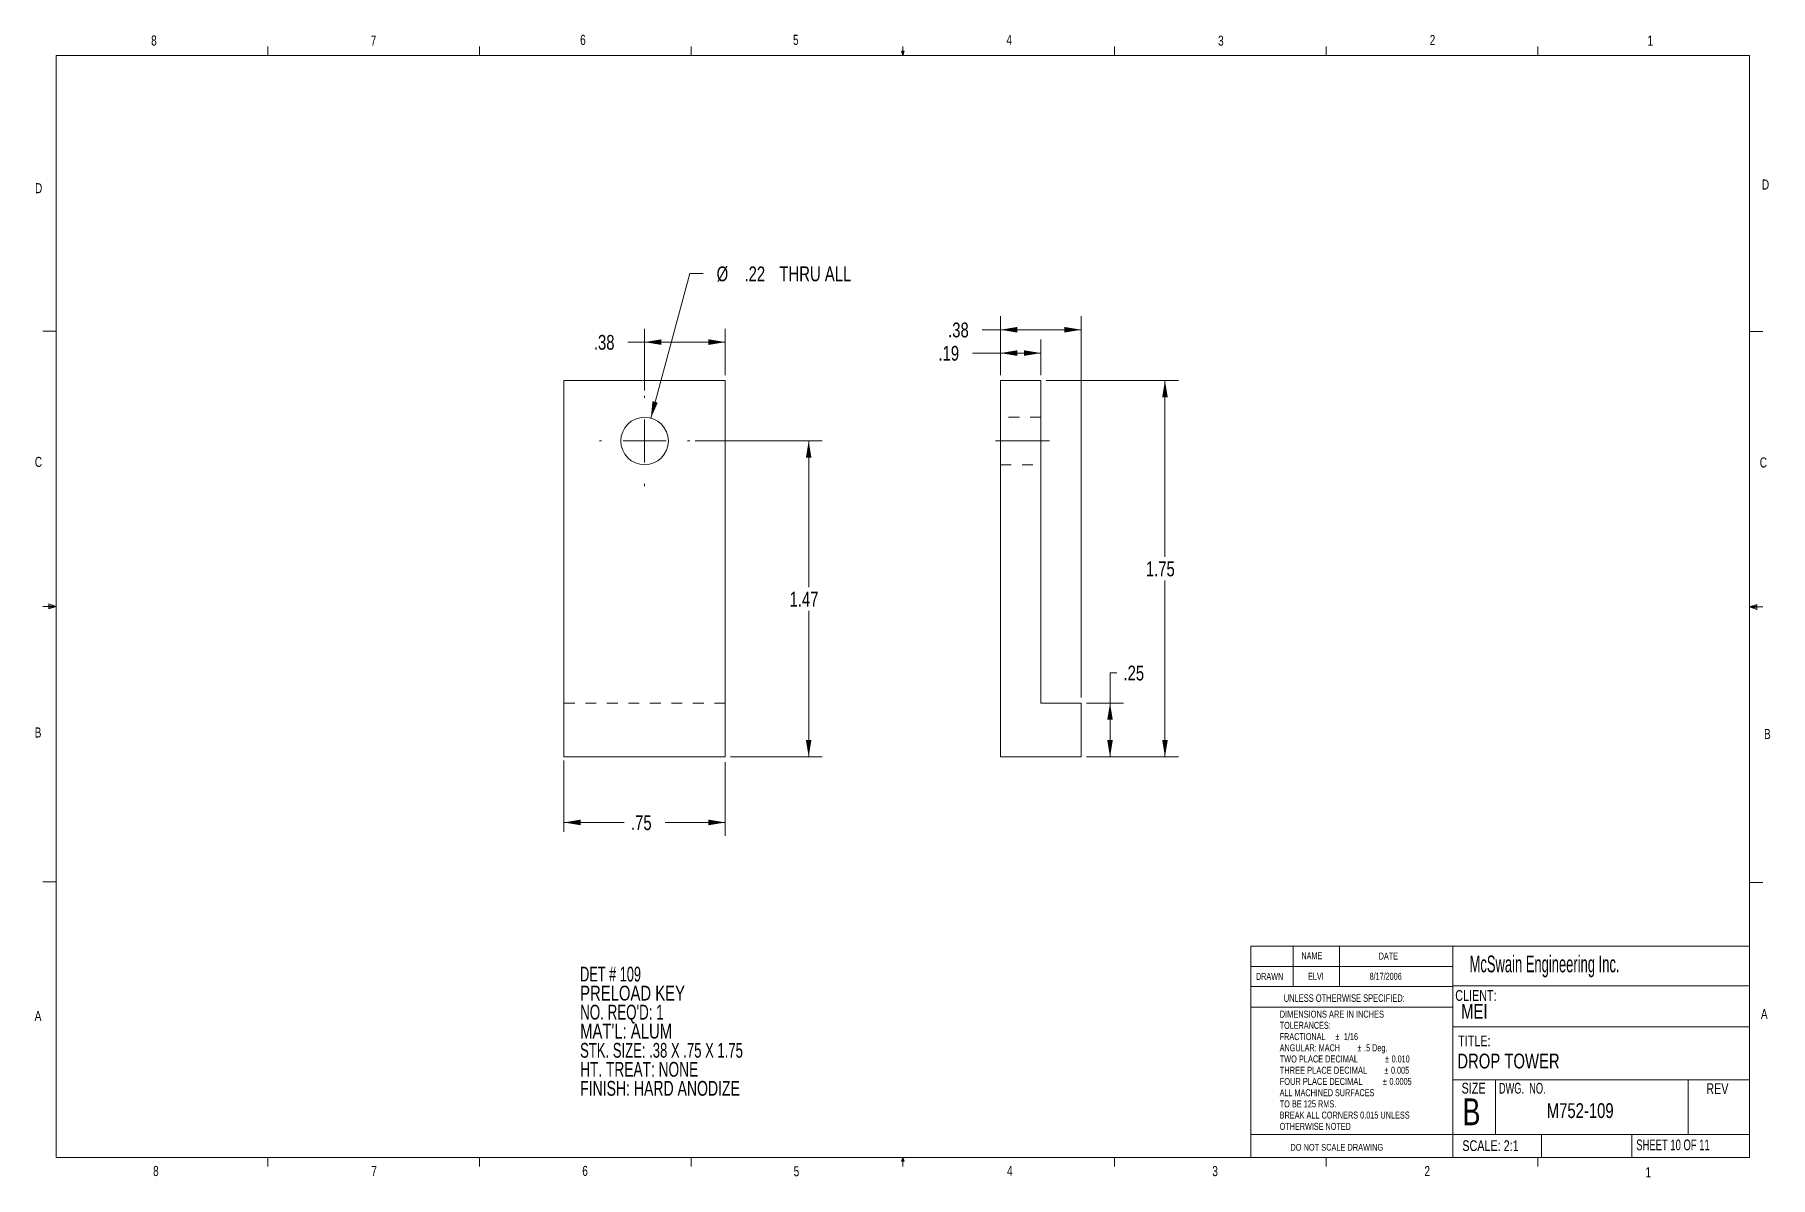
# Model space of a CAD drawing. Header units: inches. Extents: x 0.4 to 16.6, y 0.2 to 10.8.
import ezdxf

# ---------------------------------------------------------------- set-up
doc = ezdxf.new("R2010")
doc.units = ezdxf.units.IN
doc.header["$MEASUREMENT"] = 0
doc.linetypes.add('CENTERX2', pattern=[0.8, 0.5, -0.1, 0.1, -0.1])
doc.linetypes.add('HIDDEN', pattern=[0.075, 0.05, -0.025])
doc.layers.add('FORMAT', color=7, linetype='Continuous', lineweight=0)
doc.styles.add('SLDTEXTSTYLE0', font='TXT', dxfattribs={"width": 0.75})
doc.styles.add('SLDTEXTSTYLE1', font='TXT', dxfattribs={"width": 0.698864})
doc.styles.add('SLDTEXTSTYLE10', font='TXT', dxfattribs={"width": 0.5775})
doc.styles.add('SLDTEXTSTYLE11', font='TXT', dxfattribs={"width": 0.6875})
doc.styles.add('SLDTEXTSTYLE12', font='TXT', dxfattribs={"width": 0.675})
doc.styles.add('SLDTEXTSTYLE13', font='TXT', dxfattribs={"width": 0.66})
doc.styles.add('SLDTEXTSTYLE14', font='TXT', dxfattribs={"width": 0.692308})
doc.styles.add('SLDTEXTSTYLE15', font='TXT', dxfattribs={"width": 0.708333})
doc.styles.add('SLDTEXTSTYLE2', font='TXT', dxfattribs={"width": 0.631579})
doc.styles.add('SLDTEXTSTYLE3', font='TXT', dxfattribs={"width": 0.671053})
doc.styles.add('SLDTEXTSTYLE4', font='TXT', dxfattribs={"width": 0.666667})
doc.styles.add('SLDTEXTSTYLE5', font='TXT', dxfattribs={"width": 0.710526})
doc.styles.add('SLDTEXTSTYLE6', font='TXT', dxfattribs={"width": 0.65625})
doc.styles.add('SLDTEXTSTYLE7', font='TXT', dxfattribs={"width": 0.685345})
doc.styles.add('SLDTEXTSTYLE8', font='TXT', dxfattribs={"width": 0.642857})
doc.styles.add('SLDTEXTSTYLE9', font='TXT', dxfattribs={"width": 0.72})
doc.dimstyles.new('SLDDIMSTYLE0', dxfattribs={"dimtxt": 0.137795, "dimasz": 0.156, "dimexe": 0, "dimexo": 0.0625, "dimgap": 0.034449, "dimtad": 0, "dimtih": 1, "dimtoh": 1, "dimlfac": 0.5, "dimzin": 12, "dimdsep": 46, "dimtxsty": 'SLDTEXTSTYLE0', "dimsah": 1, "dimcen": 0.09, "dimadec": 0, "dimazin": 0, "dimtfac": 1, "dimtdec": 3, "dimtofl": 0, "dimtmove": 0, "dimatfit": 3, "dimfxl": 0, "dimtolj": 1, "dimtzin": 12, "dimarcsym": 0})
doc.dimstyles.new('SLDDIMSTYLE1', dxfattribs={"dimtxt": 0.137795, "dimasz": 0.156, "dimexe": 0, "dimexo": 0.0625, "dimgap": 0.034449, "dimtad": 0, "dimtih": 1, "dimtoh": 1, "dimlfac": 0.5, "dimzin": 12, "dimdsep": 46, "dimtxsty": 'SLDTEXTSTYLE0', "dimsah": 1, "dimcen": 0.09, "dimadec": 0, "dimazin": 0, "dimtfac": 1, "dimtdec": 3, "dimtofl": 0, "dimtmove": 0, "dimatfit": 3, "dimfxl": 0, "dimtolj": 1, "dimtzin": 12, "dimarcsym": 0})

# ---------------------------------------------------------------- blocks, each defined once
blk = doc.blocks.new('SW_NOTE_0')
at = {"color": 7, "linetype": 'Continuous', "lineweight": 0, "char_height": 0.065, "attachment_point": 1}
for s, insert, style in [('DIMENSIONS ARE IN INCHES', (0, 0.083), 'SLDTEXTSTYLE1'), ('TOLERANCES:', (0, -0.021), 'SLDTEXTSTYLE0'), ('FRACTIONAL', (0, -0.126), 'SLDTEXTSTYLE0'), ('%%p', (0.518, -0.126), 'SLDTEXTSTYLE0'), (' 1/16', (0.579, -0.126), 'SLDTEXTSTYLE0'), ('ANGULAR: MACH', (0, -0.23), 'SLDTEXTSTYLE0'), ('%%p', (0.723, -0.23), 'SLDTEXTSTYLE0'), ('.5 Deg.', (0.785, -0.23), 'SLDTEXTSTYLE0'), ('TWO PLACE DECIMAL    ', (0, -0.334), 'SLDTEXTSTYLE2'), ('THREE PLACE DECIMAL  ', (0, -0.439), 'SLDTEXTSTYLE3'), ('%%p', (0.974, -0.439), 'SLDTEXTSTYLE0'), ('%%p', (0.979, -0.334), 'SLDTEXTSTYLE0'), ('0.005', (1.036, -0.439), 'SLDTEXTSTYLE0'), ('0.010', (1.041, -0.334), 'SLDTEXTSTYLE0'), ('FOUR PLACE DECIMAL  ', (0, -0.543), 'SLDTEXTSTYLE4'), ('%%p', (0.959, -0.543), 'SLDTEXTSTYLE0'), ('0.0005', (1.021, -0.543), 'SLDTEXTSTYLE0'), ('ALL MACHINED SURFACES', (0, -0.648), 'SLDTEXTSTYLE5'), ('TO BE 125 RMS.', (0, -0.752), 'SLDTEXTSTYLE6'), ('OTHERWISE NOTED', (0, -0.961), 'SLDTEXTSTYLE0'), ('BREAK ALL CORNERS 0.015 UNLESS ', (0, -0.856), 'SLDTEXTSTYLE7')]:
    blk.add_mtext(s, dxfattribs=dict(at, insert=insert, style=style))
blk = doc.blocks.new('SW_NOTE_1')
at = {"color": 7, "linetype": 'Continuous', "lineweight": 0, "char_height": 0.1378, "attachment_point": 1}
for s, insert, style in [('DET # 109', (0, 0.176), 'SLDTEXTSTYLE8'), ('PRELOAD KEY', (0, -0.001), 'SLDTEXTSTYLE0'), ("NO. REQ'D: 1", (0, -0.178), 'SLDTEXTSTYLE12'), ("MAT'L: ALUM", (0, -0.355), 'SLDTEXTSTYLE0'), ('STK. SIZE: .38 X .75 X 1.75', (0, -0.533), 'SLDTEXTSTYLE13'), ('HT. TREAT: NONE', (0, -0.71), 'SLDTEXTSTYLE14'), ('FINISH: HARD ANODIZE', (0, -0.887), 'SLDTEXTSTYLE15')]:
    blk.add_mtext(s, dxfattribs=dict(at, insert=insert, style=style))
blk = doc.blocks.new('*D3')
at = {"color": 7, "linetype": 'Continuous', "lineweight": 0}
for p, q in [((5.349, 4.084), (5.349, 3.42)), ((6.849, 4.07), (6.849, 3.383)), ((5.349, 3.508), (5.909, 3.508)), ((6.849, 3.508), (6.289, 3.508))]:
    blk.add_line(p, q, dxfattribs=at)
for points in [[(5.349, 3.508), (5.505, 3.482), (5.505, 3.534)], [(6.849, 3.508), (6.693, 3.534), (6.693, 3.482)]]:
    blk.add_solid(points, dxfattribs=at)
at = {"color": 7, "linetype": 'Continuous', "lineweight": 0, "insert": (5.972, 3.575), "char_height": 0.1378, "attachment_point": 1, "style": 'SLDTEXTSTYLE0'}
blk.add_mtext('.75', dxfattribs=at)
blk = doc.blocks.new('*D4')
at = {"color": 7, "linetype": 'Continuous', "lineweight": 0}
for p, q in [((6.157, 7.27), (6.519, 8.615)), ((6.519, 8.615), (6.644, 8.615))]:
    blk.add_line(p, q, dxfattribs=at)
blk.add_solid([(6.157, 7.27), (6.222, 7.414), (6.172, 7.427)], dxfattribs=at)
at = {"color": 7, "linetype": 'Continuous', "lineweight": 0, "char_height": 0.1378, "attachment_point": 1, "style": 'SLDTEXTSTYLE0'}
for s, insert in [('%%c', (6.769, 8.681)), ('.22', (7.028, 8.681)), ('THRU ALL', (7.353, 8.681))]:
    blk.add_mtext(s, dxfattribs=dict(at, insert=insert))
blk = doc.blocks.new('*D5')
at = {"color": 7, "linetype": 'Continuous', "lineweight": 0}
for p, q in [((6.099, 7.528), (6.099, 8.102)), ((6.849, 7.669), (6.849, 8.102)), ((6.099, 7.977), (5.944, 7.977)), ((6.849, 7.977), (6.099, 7.977))]:
    blk.add_line(p, q, dxfattribs=at)
for points in [[(6.099, 7.977), (6.255, 7.951), (6.255, 8.003)], [(6.849, 7.977), (6.693, 8.003), (6.693, 7.951)]]:
    blk.add_solid(points, dxfattribs=at)
at = {"color": 7, "linetype": 'Continuous', "lineweight": 0, "insert": (5.627, 8.044), "char_height": 0.1378, "attachment_point": 1, "style": 'SLDTEXTSTYLE0'}
blk.add_mtext('.38', dxfattribs=at)
blk = doc.blocks.new('*D6')
at = {"color": 7, "linetype": 'Continuous', "lineweight": 0}
for p, q in [((6.57, 7.057), (7.75, 7.057)), ((7.625, 7.057), (7.625, 5.697)), ((7.625, 4.119), (7.625, 5.478)), ((6.899, 4.119), (7.75, 4.119))]:
    blk.add_line(p, q, dxfattribs=at)
for points in [[(7.625, 7.057), (7.599, 6.901), (7.651, 6.901)], [(7.625, 4.119), (7.651, 4.275), (7.599, 4.275)]]:
    blk.add_solid(points, dxfattribs=at)
at = {"color": 7, "linetype": 'Continuous', "lineweight": 0, "insert": (7.447, 5.654), "char_height": 0.1378, "attachment_point": 1, "style": 'SLDTEXTSTYLE0'}
blk.add_mtext('1.47', dxfattribs=at)
blk = doc.blocks.new('SW_CENTERMARKSYMBOL_0')
at = {"color": 7, "linetype": 'Continuous', "lineweight": 0}
for p, q in [((0, 0.4), (0, 0.421)), ((0, 0), (0, 0.2)), ((-0.4, 0), (-0.421, 0)), ((0, 0), (-0.2, 0)), ((0, 0), (0, -0.2)), ((0, 0), (0.2, 0)), ((0.4, 0), (0.421, 0)), ((0, -0.4), (0, -0.421))]:
    blk.add_line(p, q, dxfattribs=at)
blk = doc.blocks.new('*D8')
at = {"color": 7, "linetype": 'Continuous', "lineweight": 0}
for p, q in [((9.835, 7.619), (11.064, 7.619)), ((10.939, 7.619), (10.939, 5.978)), ((10.939, 4.119), (10.939, 5.76)), ((10.21, 4.119), (11.064, 4.119))]:
    blk.add_line(p, q, dxfattribs=at)
for points in [[(10.939, 7.619), (10.913, 7.463), (10.965, 7.463)], [(10.939, 4.119), (10.965, 4.275), (10.913, 4.275)]]:
    blk.add_solid(points, dxfattribs=at)
at = {"color": 7, "linetype": 'Continuous', "lineweight": 0, "insert": (10.761, 5.936), "char_height": 0.1378, "attachment_point": 1, "style": 'SLDTEXTSTYLE0'}
blk.add_mtext('1.75', dxfattribs=at)
blk = doc.blocks.new('*D9')
at = {"color": 7, "linetype": 'Continuous', "lineweight": 0}
for p, q in [((10.491, 4.9), (10.428, 4.9)), ((10.428, 4.9), (10.428, 4.619)), ((10.21, 4.619), (10.553, 4.619)), ((10.428, 4.619), (10.428, 4.119)), ((10.21, 4.119), (10.553, 4.119))]:
    blk.add_line(p, q, dxfattribs=at)
for points in [[(10.428, 4.619), (10.402, 4.463), (10.454, 4.463)], [(10.428, 4.119), (10.454, 4.275), (10.402, 4.275)]]:
    blk.add_solid(points, dxfattribs=at)
at = {"color": 7, "linetype": 'Continuous', "lineweight": 0, "insert": (10.553, 4.967), "char_height": 0.1378, "attachment_point": 1, "style": 'SLDTEXTSTYLE0'}
blk.add_mtext('.25', dxfattribs=at)
blk = doc.blocks.new('*D10')
at = {"color": 7, "linetype": 'Continuous', "lineweight": 0}
for p, q in [((9.41, 8.092), (9.239, 8.092)), ((9.41, 7.669), (9.41, 8.217)), ((10.16, 8.092), (9.41, 8.092)), ((10.16, 4.669), (10.16, 8.217))]:
    blk.add_line(p, q, dxfattribs=at)
for points in [[(9.41, 8.092), (9.566, 8.066), (9.566, 8.118)], [(10.16, 8.092), (10.004, 8.118), (10.004, 8.066)]]:
    blk.add_solid(points, dxfattribs=at)
at = {"color": 7, "linetype": 'Continuous', "lineweight": 0, "insert": (8.922, 8.159), "char_height": 0.1378, "attachment_point": 1, "style": 'SLDTEXTSTYLE0'}
blk.add_mtext('.38', dxfattribs=at)
blk = doc.blocks.new('*D11')
at = {"color": 7, "linetype": 'Continuous', "lineweight": 0}
for p, q in [((9.41, 7.669), (9.41, 8)), ((9.785, 7.669), (9.785, 8)), ((9.41, 7.875), (9.149, 7.875)), ((9.785, 7.875), (9.41, 7.875))]:
    blk.add_line(p, q, dxfattribs=at)
for points in [[(9.41, 7.875), (9.566, 7.849), (9.566, 7.901)], [(9.785, 7.875), (9.629, 7.901), (9.629, 7.849)]]:
    blk.add_solid(points, dxfattribs=at)
at = {"color": 7, "linetype": 'Continuous', "lineweight": 0, "insert": (8.832, 7.942), "char_height": 0.1378, "attachment_point": 1, "style": 'SLDTEXTSTYLE0'}
blk.add_mtext('.19', dxfattribs=at)

msp = doc.modelspace()

# ---------------------------------------------------------------- linework, layer by layer
at = {"color": 7, "linetype": 'Continuous', "lineweight": 0}
for p, q in [((2.595, 10.642), (2.595, 10.727)), ((4.564, 10.642), (4.564, 10.727)), ((6.532, 10.642), (6.532, 10.727)), ((8.501, 10.642), (8.488, 10.684)), ((8.514, 10.684), (8.488, 10.684)), ((8.494, 10.684), (8.501, 10.642)), ((8.501, 10.642), (8.501, 10.727)), ((8.501, 10.642), (8.514, 10.684)), ((8.506, 10.684), (8.501, 10.642)), ((10.47, 10.642), (10.47, 10.727)), ((12.439, 10.642), (12.439, 10.727)), ((14.407, 10.642), (14.407, 10.727)), ((0.626, 10.642), (16.376, 10.642)), ((0.626, 10.642), (0.626, 0.392)), ((16.376, 0.392), (16.376, 10.642)), ((0.626, 8.08), (0.501, 8.08)), ((16.376, 8.075), (16.501, 8.075)), ((0.626, 5.517), (0.501, 5.517)), ((0.559, 5.541), (0.559, 5.494)), ((0.626, 5.517), (0.559, 5.541)), ((0.626, 5.517), (0.559, 5.526)), ((0.626, 5.517), (0.559, 5.507)), ((0.626, 5.517), (0.559, 5.494)), ((16.376, 5.513), (16.443, 5.537)), ((16.376, 5.513), (16.443, 5.522)), ((16.376, 5.513), (16.501, 5.513)), ((16.376, 5.513), (16.443, 5.49)), ((16.376, 5.513), (16.443, 5.502)), ((16.443, 5.537), (16.443, 5.49)), ((0.626, 2.955), (0.501, 2.955)), ((16.376, 2.95), (16.501, 2.95)), ((11.737, 2.356), (11.737, 0.392)), ((11.737, 2.356), (16.376, 2.356)), ((12.132, 2.356), (12.132, 1.981)), ((12.563, 2.356), (12.563, 1.981)), ((13.618, 2.356), (13.618, 0.392)), ((11.737, 2.169), (13.618, 2.169)), ((11.737, 1.981), (13.618, 1.981)), ((13.618, 1.989), (16.376, 1.989)), ((13.618, 1.788), (11.737, 1.788)), ((13.618, 1.607), (16.376, 1.607)), ((13.618, 1.112), (16.376, 1.112)), ((14.013, 1.112), (14.013, 0.605)), ((15.804, 1.112), (15.804, 0.605)), ((13.618, 0.605), (11.737, 0.605)), ((13.618, 0.605), (16.376, 0.605)), ((14.441, 0.605), (14.441, 0.392)), ((15.28, 0.605), (15.28, 0.392)), ((16.376, 0.392), (0.626, 0.392)), ((2.595, 0.392), (2.595, 0.307)), ((4.564, 0.392), (4.564, 0.307)), ((6.532, 0.392), (6.532, 0.307)), ((8.488, 0.357), (8.501, 0.392)), ((8.514, 0.357), (8.488, 0.357)), ((8.501, 0.392), (8.501, 0.307)), ((8.501, 0.392), (8.514, 0.357)), ((10.47, 0.392), (10.47, 0.307)), ((12.439, 0.392), (12.439, 0.307)), ((14.407, 0.392), (14.407, 0.307))]:
    msp.add_line(p, q, dxfattribs=at)
at = {"color": 7, "linetype": 'Continuous', "lineweight": 15}
for p, q in [((5.349, 7.619), (5.349, 4.119)), ((6.849, 7.619), (5.349, 7.619)), ((6.849, 7.619), (6.849, 4.119)), ((9.41, 7.619), (9.41, 4.119)), ((9.785, 7.619), (9.41, 7.619)), ((9.785, 4.619), (9.785, 7.619)), ((10.16, 4.619), (9.785, 4.619)), ((10.16, 4.119), (10.16, 4.619)), ((6.849, 4.119), (5.349, 4.119)), ((9.41, 4.119), (10.16, 4.119))]:
    msp.add_line(p, q, dxfattribs=at)
at = {"color": 9, "linetype": 'HIDDEN', "lineweight": 0}
for p, q in [((9.785, 7.278), (9.41, 7.278)), ((9.41, 6.836), (9.785, 6.836)), ((6.849, 4.619), (5.349, 4.619))]:
    msp.add_line(p, q, dxfattribs=at)
at = {"color": 7, "linetype": 'CENTERX2', "lineweight": 0}
msp.add_line((9.864, 7.057), (9.331, 7.057), dxfattribs=at)
at = {"color": 7, "linetype": 'Continuous', "lineweight": 15}
msp.add_circle((6.099, 7.057), 0.221, dxfattribs=at)

# ---------------------------------------------------------------- block references
at = {"color": 7, "linetype": 'Continuous', "lineweight": 0}
for name, p in [('SW_CENTERMARKSYMBOL_0', (6.099, 7.057)), ('SW_NOTE_1', (5.499, 1.99)), ('SW_NOTE_0', (12.006, 1.674))]:
    msp.add_blockref(name, p, dxfattribs=at)

# ---------------------------------------------------------------- texts
at = {"color": 7, "linetype": 'Continuous', "lineweight": 0, "attachment_point": 1}
for s, insert, char_height, style in [('8', (1.509, 10.83), 0.0937, 'SLDTEXTSTYLE0'), ('7', (3.551, 10.828), 0.0937, 'SLDTEXTSTYLE0'), ('6', (5.499, 10.836), 0.0937, 'SLDTEXTSTYLE0'), ('5', (7.479, 10.836), 0.0937, 'SLDTEXTSTYLE0'), ('4', (9.464, 10.835), 0.0937, 'SLDTEXTSTYLE0'), ('3', (11.433, 10.828), 0.0937, 'SLDTEXTSTYLE0'), ('2', (13.401, 10.835), 0.0937, 'SLDTEXTSTYLE0'), ('1', (15.427, 10.829), 0.0937, 'SLDTEXTSTYLE0'), ('D', (0.429, 9.456), 0.0937, 'SLDTEXTSTYLE0'), ('D', (16.491, 9.49), 0.0937, 'SLDTEXTSTYLE0'), ('C', (0.427, 6.909), 0.0937, 'SLDTEXTSTYLE0'), ('C', (16.471, 6.904), 0.0937, 'SLDTEXTSTYLE0'), ('B', (0.426, 4.392), 0.0937, 'SLDTEXTSTYLE0'), ('B', (16.511, 4.378), 0.0937, 'SLDTEXTSTYLE0'), ('NAME', (12.208, 2.3), 0.065, 'SLDTEXTSTYLE0'), ('DATE', (12.927, 2.297), 0.065, 'SLDTEXTSTYLE0'), ('DRAWN', (11.785, 2.108), 0.065, 'SLDTEXTSTYLE0'), ('ELVI', (12.27, 2.109), 0.065, 'SLDTEXTSTYLE0'), ('8/17/2006', (12.842, 2.109), 0.065, 'SLDTEXTSTYLE0'), ('CLIENT:', (13.639, 1.948), 0.1, 'SLDTEXTSTYLE0'), ('UNLESS OTHERWISE SPECIFIED:', (12.044, 1.909), 0.07, 'SLDTEXTSTYLE9'), ('MEI', (13.694, 1.82), 0.1378, 'SLDTEXTSTYLE0'), ('A', (0.426, 1.755), 0.0937, 'SLDTEXTSTYLE0'), ('A', (16.482, 1.772), 0.0937, 'SLDTEXTSTYLE0'), ('TITLE:', (13.666, 1.525), 0.1, 'SLDTEXTSTYLE0'), ('DROP TOWER', (13.658, 1.357), 0.1378, 'SLDTEXTSTYLE0'), ('SIZE', (13.698, 1.086), 0.1, 'SLDTEXTSTYLE0'), ('DWG.  NO.', (14.045, 1.085), 0.1, 'SLDTEXTSTYLE8'), ('REV', (15.974, 1.081), 0.1, 'SLDTEXTSTYLE0'), ('B', (13.706, 0.941), 0.25, 'SLDTEXTSTYLE0'), ('M752-109', (14.49, 0.896), 0.1378, 'SLDTEXTSTYLE0'), ('DO NOT SCALE DRAWING', (12.106, 0.517), 0.0625, 'SLDTEXTSTYLE11'), ('SCALE: 2:1', (13.705, 0.551), 0.1, 'SLDTEXTSTYLE0'), ('SHEET 10 OF 11', (15.323, 0.558), 0.1, 'SLDTEXTSTYLE6'), ('8', (1.527, 0.312), 0.0937, 'SLDTEXTSTYLE0'), ('7', (3.557, 0.312), 0.0937, 'SLDTEXTSTYLE0'), ('6', (5.519, 0.313), 0.0937, 'SLDTEXTSTYLE0'), ('5', (7.485, 0.309), 0.0937, 'SLDTEXTSTYLE0'), ('4', (9.47, 0.313), 0.0937, 'SLDTEXTSTYLE0'), ('3', (11.379, 0.311), 0.0937, 'SLDTEXTSTYLE0'), ('2', (13.352, 0.311), 0.0937, 'SLDTEXTSTYLE0'), ('1', (15.408, 0.3), 0.0937, 'SLDTEXTSTYLE0')]:
    msp.add_mtext(s, dxfattribs=dict(at, insert=insert, char_height=char_height, style=style))
at = {"layer": 'FORMAT', "color": 7, "insert": (13.772, 2.27), "char_height": 0.15625, "attachment_point": 1, "style": 'SLDTEXTSTYLE10'}
msp.add_mtext('McSwain Engineering Inc.', dxfattribs=at)

# ---------------------------------------------------------------- dimensions: what is measured, and where the dimension line sits
at = {"color": 7, "linetype": 'Continuous', "lineweight": 0}
dim = msp.add_diameter_dim_2p(p1=(6.042, 6.843), p2=(6.157, 7.27), text='%%c .22 THRU ALL', dimstyle='SLDDIMSTYLE1', override={"dimtxt": 0.137795, "dimasz": 0.156, "dimexe": 0.125, "dimexo": 0.05, "dimgap": 0.06, "dimtad": 0, "dimtih": 1, "dimtoh": 1, "dimlfac": 0.5, "dimzin": 12, "dimtzin": 12}, dxfattribs=at)
dim.commit()
dim.dimension.update_dxf_attribs({"geometry": '*D4', "text_midpoint": (7.384, 8.615), "dimtype": 163})
for base, p1, p2, picture, middle in [((6.84916031, 7.977142857), (6.09916031, 7.056576802), (6.84916031, 7.619076802), '*D5', (5.754712813, 7.977142857)), ((10.160092427, 8.092061856), (9.410092427, 7.619076802), (10.160092427, 4.619076802), '*D10', (9.049057437, 8.092061856)), ((9.785, 7.875), (9.41, 7.619), (9.785, 7.619), '*D11', (8.96, 7.875)), ((6.849, 3.508), (5.349, 4.619), (6.849, 4.619), '*D3', (6.099, 3.508))]:
    dim = msp.add_linear_dim(base=base, p1=p1, p2=p2, dimstyle='SLDDIMSTYLE0', override={"dimtxt": 0.137795, "dimasz": 0.156, "dimexe": 0.125, "dimexo": 0.05, "dimgap": 0.06, "dimtad": 0, "dimtih": 1, "dimtoh": 1, "dimlfac": 0.5, "dimzin": 12, "dimtzin": 12}, dxfattribs=at)
    dim.commit()
    dim.dimension.update_dxf_attribs({"geometry": picture, "text_midpoint": middle, "dimtype": 160})
for base, p1, p2, picture, middle in [((10.939, 7.619), (10.16, 4.119), (9.785, 7.619), '*D8', (10.939, 5.869)), ((7.625, 4.119), (6.099, 7.057), (6.849, 4.119), '*D6', (7.625, 5.588)), ((10.428, 4.119), (10.16, 4.619), (10.16, 4.119), '*D9', (10.428, 4.9))]:
    dim = msp.add_linear_dim(base=base, p1=p1, p2=p2, angle=90, dimstyle='SLDDIMSTYLE0', override={"dimtxt": 0.137795, "dimasz": 0.156, "dimexe": 0.125, "dimexo": 0.05, "dimgap": 0.06, "dimtad": 0, "dimtih": 1, "dimtoh": 1, "dimlfac": 0.5, "dimzin": 12, "dimtzin": 12}, dxfattribs=at)
    dim.commit()
    dim.dimension.update_dxf_attribs({"geometry": picture, "text_midpoint": middle, "dimtype": 160})

doc.saveas('drawing.dxf')
